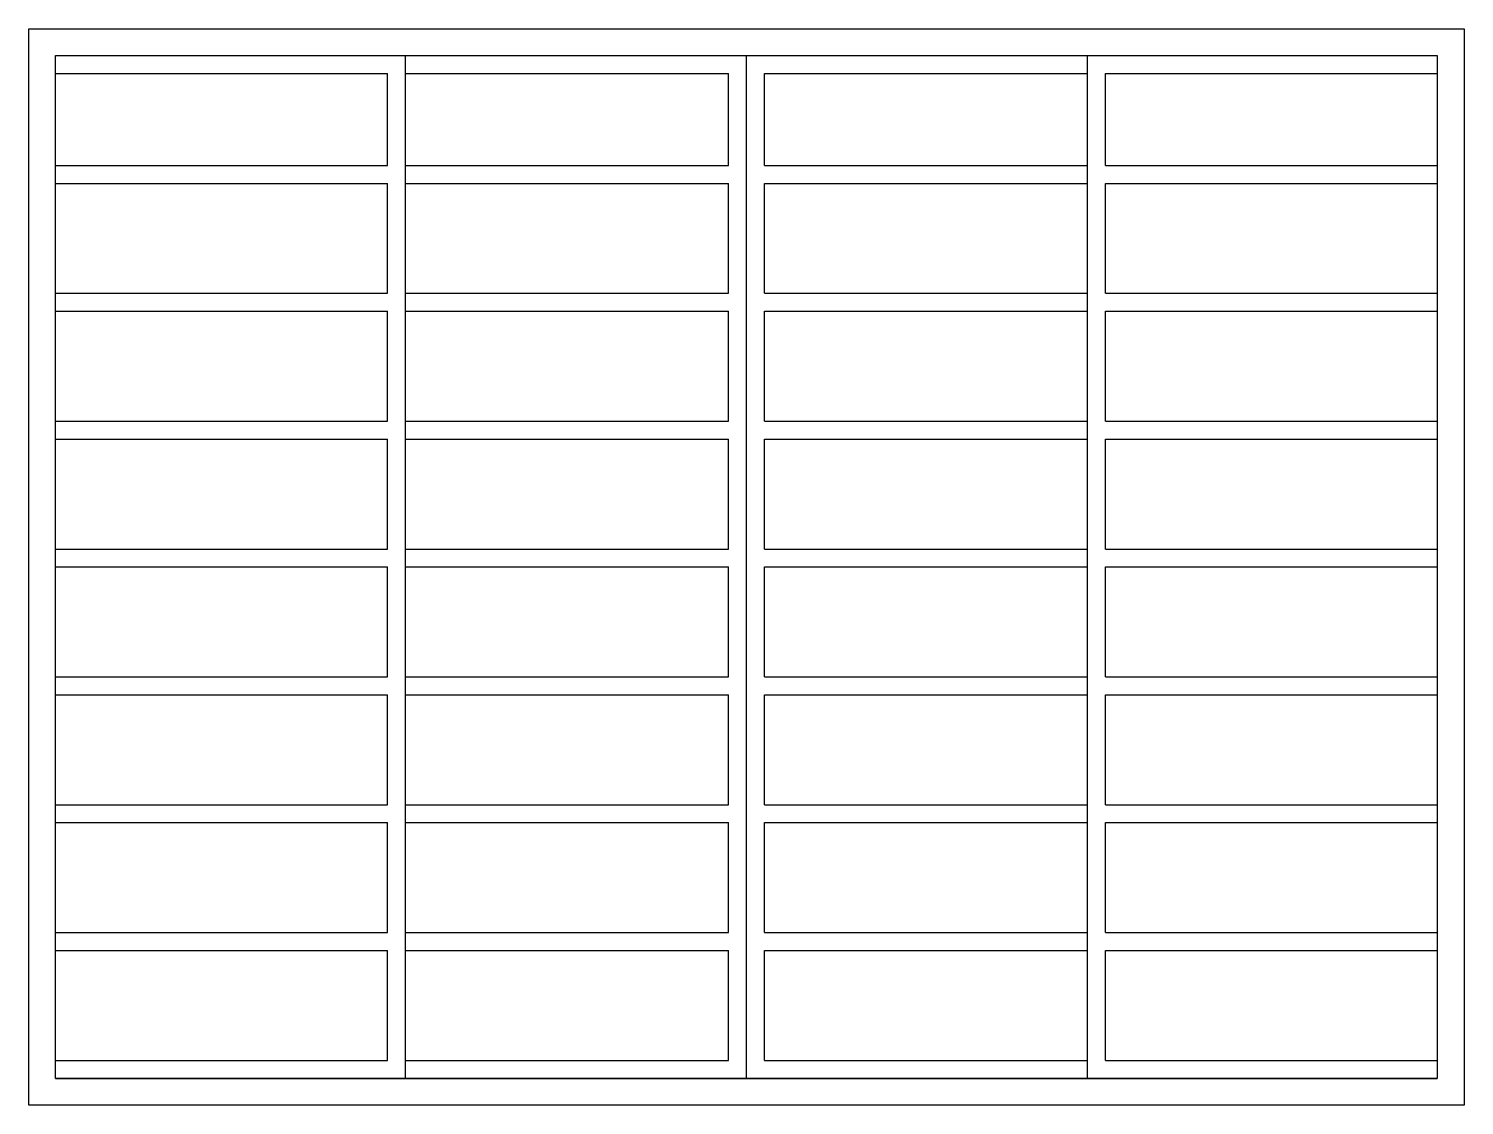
# Model space of a CAD drawing. Header units: millimetres. Extents: x -583.68 to -582.08, y 1768.64 to 1769.84.
import ezdxf

# ---------------------------------------------------------------- set-up
doc = ezdxf.new("R2010")
doc.units = ezdxf.units.MM
doc.header["$LTSCALE"] = 10
doc.layers.add('Janelas', color=2, linetype='Continuous')

msp = doc.modelspace()

# ---------------------------------------------------------------- linework, layer by layer
at = {"layer": 'Janelas'}
for p, q in [((-583.6845, 1768.6444), (-583.6845, 1769.8444)), ((-583.6845, 1769.8444), (-582.0845, 1769.8444)), ((-582.0845, 1769.8444), (-582.0845, 1768.6444)), ((-583.6545, 1768.6744), (-583.6545, 1769.8144)), ((-583.6545, 1769.8144), (-582.1145, 1769.8144)), ((-583.6545, 1769.8144), (-582.1145, 1769.8144)), ((-583.2645, 1768.6744), (-583.2645, 1769.8144)), ((-582.8845, 1768.6744), (-582.8845, 1769.8144)), ((-582.5045, 1768.6744), (-582.5045, 1769.8144)), ((-582.1145, 1769.8144), (-582.1145, 1768.6744)), ((-582.1145, 1768.6744), (-583.6545, 1768.6744)), ((-583.6545, 1768.6744), (-582.1145, 1768.6744)), ((-582.0845, 1768.6444), (-583.6845, 1768.6444))]:
    msp.add_line(p, q, dxfattribs=at)
at = {"layer": 'Janelas', "color": 1}
for p, q in [((-583.6545, 1769.7944), (-583.2845, 1769.7944)), ((-583.2845, 1769.6919), (-583.2845, 1769.7944)), ((-583.2645, 1769.7944), (-582.9045, 1769.7944)), ((-582.9045, 1769.6919), (-582.9045, 1769.7944)), ((-582.8645, 1769.7944), (-582.5045, 1769.7944)), ((-582.8645, 1769.6919), (-582.8645, 1769.7944)), ((-582.4845, 1769.7944), (-582.1145, 1769.7944)), ((-582.4845, 1769.6919), (-582.4845, 1769.7944)), ((-583.6545, 1769.6919), (-583.2845, 1769.6919)), ((-583.2645, 1769.6919), (-582.9045, 1769.6919)), ((-582.8645, 1769.6919), (-582.5045, 1769.6919)), ((-582.4845, 1769.6919), (-582.1145, 1769.6919)), ((-583.6545, 1769.6719), (-583.2845, 1769.6719)), ((-583.2845, 1769.5494), (-583.2845, 1769.6719)), ((-583.2645, 1769.6719), (-582.9045, 1769.6719)), ((-582.9045, 1769.5494), (-582.9045, 1769.6719)), ((-582.8645, 1769.5494), (-582.8645, 1769.6719)), ((-582.8645, 1769.6719), (-582.5045, 1769.6719)), ((-582.4845, 1769.5494), (-582.4845, 1769.6719)), ((-582.4845, 1769.6719), (-582.1145, 1769.6719)), ((-583.6545, 1769.5494), (-583.2845, 1769.5494)), ((-583.2645, 1769.5494), (-582.9045, 1769.5494)), ((-582.8645, 1769.5494), (-582.5045, 1769.5494)), ((-582.4845, 1769.5494), (-582.1145, 1769.5494)), ((-583.6545, 1769.5294), (-583.2845, 1769.5294)), ((-583.2845, 1769.4069), (-583.2845, 1769.5294)), ((-583.2645, 1769.5294), (-582.9045, 1769.5294)), ((-582.9045, 1769.4069), (-582.9045, 1769.5294)), ((-582.8645, 1769.5294), (-582.5045, 1769.5294)), ((-582.8645, 1769.4069), (-582.8645, 1769.5294)), ((-582.4845, 1769.5294), (-582.1145, 1769.5294)), ((-582.4845, 1769.4069), (-582.4845, 1769.5294)), ((-583.6545, 1769.4069), (-583.2845, 1769.4069)), ((-583.2645, 1769.4069), (-582.9045, 1769.4069)), ((-582.8645, 1769.4069), (-582.5045, 1769.4069)), ((-582.4845, 1769.4069), (-582.1145, 1769.4069)), ((-583.6545, 1769.3869), (-583.2845, 1769.3869)), ((-583.2845, 1769.2644), (-583.2845, 1769.3869)), ((-583.2645, 1769.3869), (-582.9045, 1769.3869)), ((-582.9045, 1769.2644), (-582.9045, 1769.3869)), ((-582.8645, 1769.3869), (-582.5045, 1769.3869)), ((-582.8645, 1769.2644), (-582.8645, 1769.3869)), ((-582.4845, 1769.3869), (-582.1145, 1769.3869)), ((-582.4845, 1769.2644), (-582.4845, 1769.3869)), ((-583.6545, 1769.2644), (-583.2845, 1769.2644)), ((-583.2645, 1769.2644), (-582.9045, 1769.2644)), ((-582.8645, 1769.2644), (-582.5045, 1769.2644)), ((-582.4845, 1769.2644), (-582.1145, 1769.2644)), ((-583.6545, 1769.2444), (-583.2845, 1769.2444)), ((-583.2845, 1769.1219), (-583.2845, 1769.2444)), ((-583.2645, 1769.2444), (-582.9045, 1769.2444)), ((-582.9045, 1769.1219), (-582.9045, 1769.2444)), ((-582.8645, 1769.2444), (-582.5045, 1769.2444)), ((-582.8645, 1769.1219), (-582.8645, 1769.2444)), ((-582.4845, 1769.2444), (-582.1145, 1769.2444)), ((-582.4845, 1769.1219), (-582.4845, 1769.2444)), ((-583.6545, 1769.1219), (-583.2845, 1769.1219)), ((-583.2645, 1769.1219), (-582.9045, 1769.1219)), ((-582.8645, 1769.1219), (-582.5045, 1769.1219)), ((-582.4845, 1769.1219), (-582.1145, 1769.1219)), ((-583.6545, 1769.1019), (-583.2845, 1769.1019)), ((-583.2845, 1768.9794), (-583.2845, 1769.1019)), ((-583.2645, 1769.1019), (-582.9045, 1769.1019)), ((-582.9045, 1768.9794), (-582.9045, 1769.1019)), ((-582.8645, 1769.1019), (-582.5045, 1769.1019)), ((-582.8645, 1768.9794), (-582.8645, 1769.1019)), ((-582.4845, 1768.9794), (-582.4845, 1769.1019)), ((-582.4845, 1769.1019), (-582.1145, 1769.1019)), ((-583.6545, 1768.9794), (-583.2845, 1768.9794)), ((-583.2645, 1768.9794), (-582.9045, 1768.9794)), ((-582.8645, 1768.9794), (-582.5045, 1768.9794)), ((-582.4845, 1768.9794), (-582.1145, 1768.9794)), ((-583.6545, 1768.9594), (-583.2845, 1768.9594)), ((-583.2845, 1768.8369), (-583.2845, 1768.9594)), ((-583.2645, 1768.9594), (-582.9045, 1768.9594)), ((-582.9045, 1768.8369), (-582.9045, 1768.9594)), ((-582.8645, 1768.9594), (-582.5045, 1768.9594)), ((-582.8645, 1768.8369), (-582.8645, 1768.9594)), ((-582.4845, 1768.9594), (-582.1145, 1768.9594)), ((-582.4845, 1768.8369), (-582.4845, 1768.9594)), ((-583.6545, 1768.8369), (-583.2845, 1768.8369)), ((-583.2645, 1768.8369), (-582.9045, 1768.8369)), ((-582.8645, 1768.8369), (-582.5045, 1768.8369)), ((-582.4845, 1768.8369), (-582.1145, 1768.8369)), ((-583.6545, 1768.8169), (-583.2845, 1768.8169)), ((-583.2845, 1768.6944), (-583.2845, 1768.8169)), ((-583.2645, 1768.8169), (-582.9045, 1768.8169)), ((-582.9045, 1768.6944), (-582.9045, 1768.8169)), ((-582.8645, 1768.8169), (-582.5045, 1768.8169)), ((-582.8645, 1768.6944), (-582.8645, 1768.8169)), ((-582.4845, 1768.8169), (-582.1145, 1768.8169)), ((-582.4845, 1768.6944), (-582.4845, 1768.8169)), ((-583.6545, 1768.6944), (-583.2845, 1768.6944)), ((-583.2645, 1768.6944), (-582.9045, 1768.6944)), ((-582.8645, 1768.6944), (-582.5045, 1768.6944)), ((-582.4845, 1768.6944), (-582.1145, 1768.6944))]:
    msp.add_line(p, q, dxfattribs=at)

doc.saveas('drawing.dxf')
